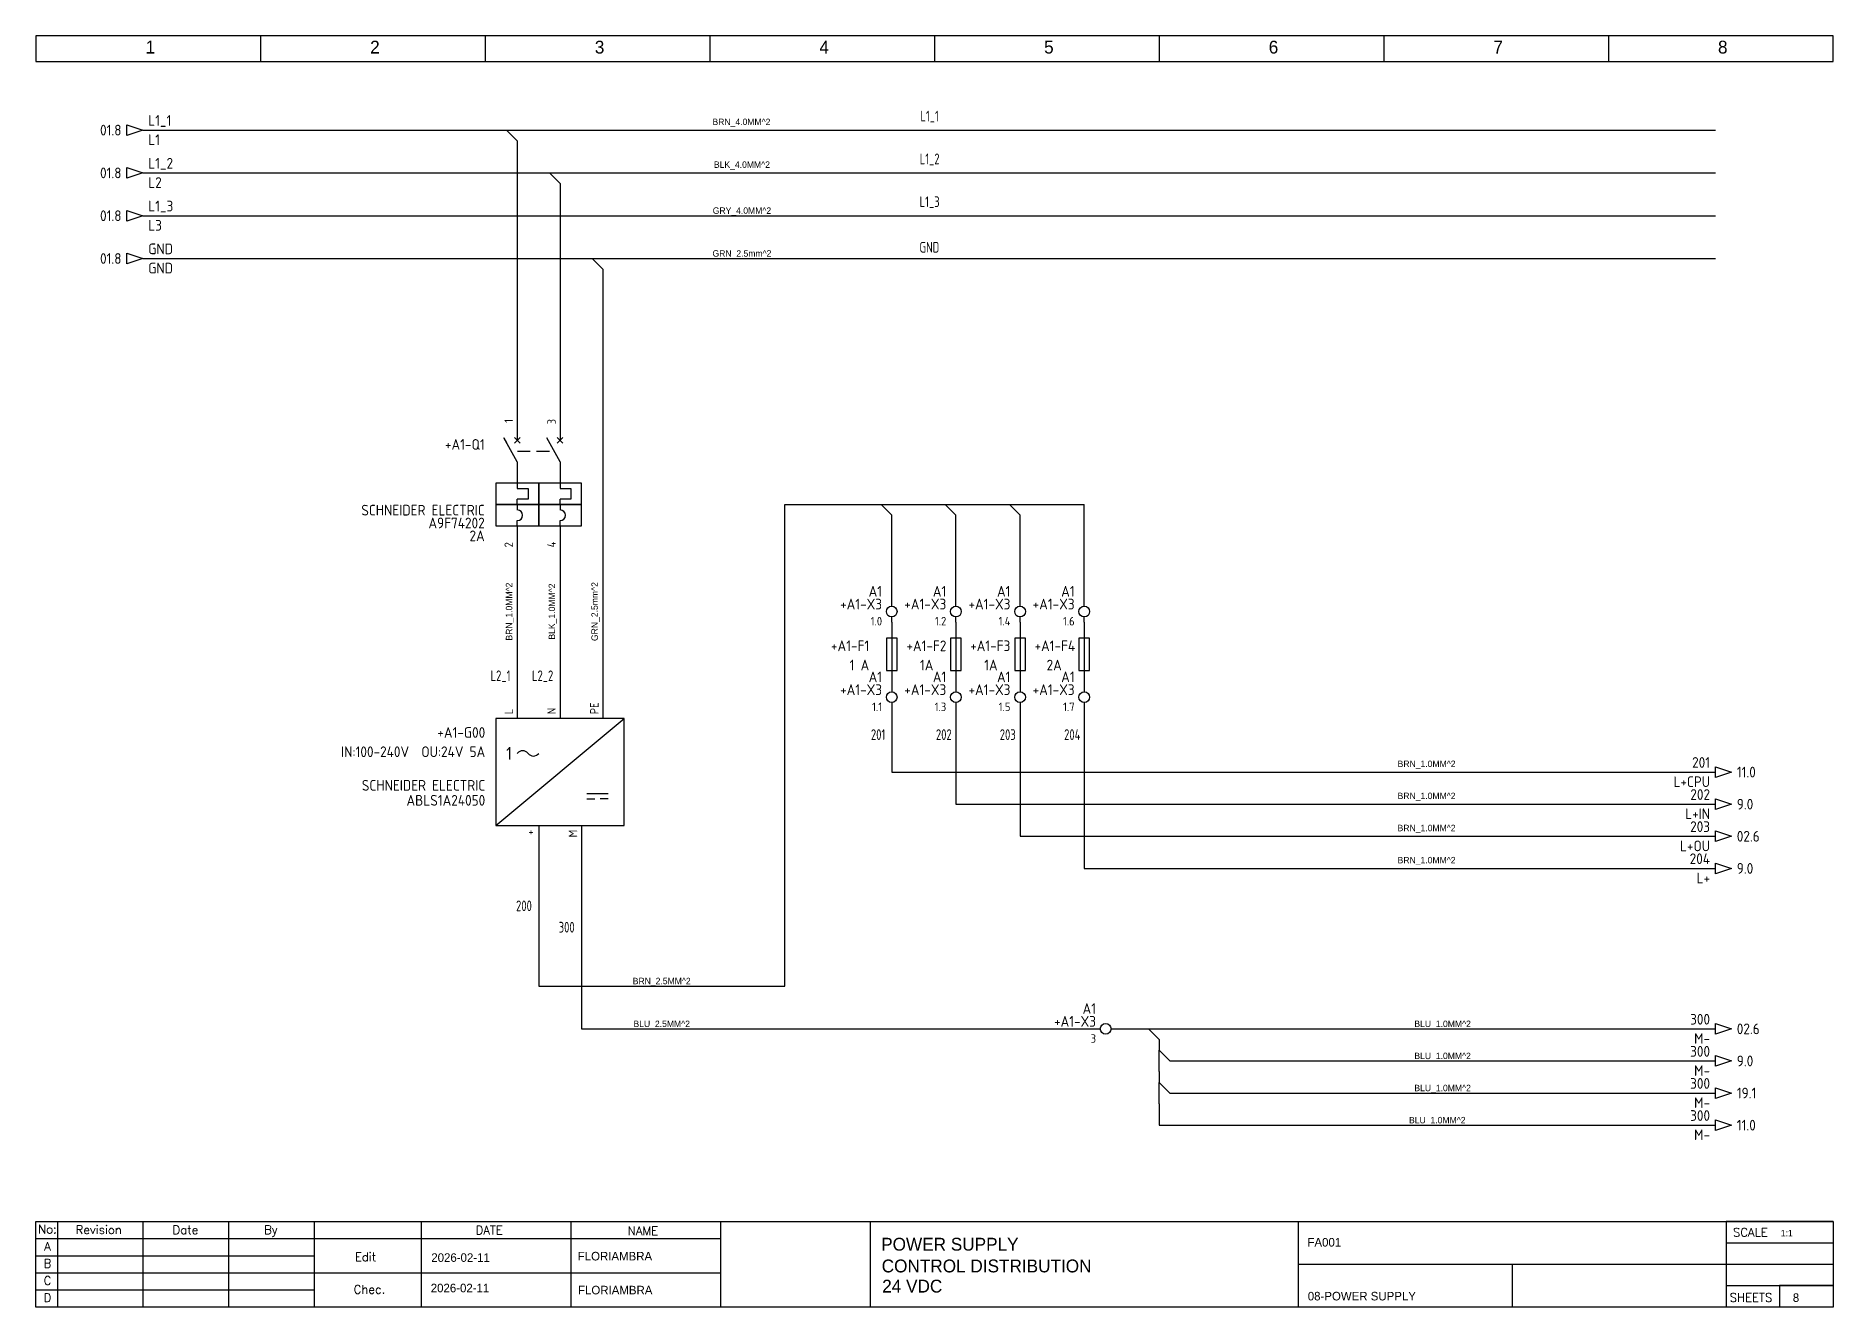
# Model space of a CAD drawing. Header units: millimetres. Extents: x 0 to 420, y 0 to 297.
import ezdxf
from ezdxf.enums import TextEntityAlignment as Align

# ---------------------------------------------------------------- set-up
doc = ezdxf.new("R2010")
doc.units = ezdxf.units.MM
doc.header["$LTSCALE"] = 6
doc.linetypes.add('DASHED', pattern=[0.75, 0.5, -0.25])
for name, color, linetype in [('025', 1, 'Continuous'), ('05', 6, 'Continuous'), ('BLK_1.0mm^2', 7, 'Continuous'), ('BLK_4.0mm^2', 7, 'Continuous'), ('BLU_1.0mm^2', 5, 'Continuous'), ('BLU_2.5mm^2', 5, 'Continuous'), ('BRN_1.0mm^2', 14, 'Continuous'), ('BRN_2.5mm^2', 24, 'Continuous'), ('BRN_4.0mm^2', 42, 'Continuous'), ('DESC', 1, 'Continuous'), ('GRN_2.5mm^2', 3, 'Continuous'), ('GRN_4.0mm^2', 3, 'Continuous'), ('GRY_4.0mm^2', 9, 'Continuous'), ('LINK', 9, 'DASHED'), ('LOC', 8, 'Continuous'), ('MISC', 2, 'Continuous'), ('SYMS', 7, 'Continuous'), ('TAGS', 51, 'Continuous'), ('TERMS', 4, 'Continuous'), ('WIRENO', 70, 'Continuous'), ('WIREREF', 61, 'Continuous'), ('WIREREF_DEST', 61, 'Continuous'), ('XREF', 7, 'Continuous')]:
    doc.layers.add(name, color=color, linetype=linetype)
doc.styles.add('WD', font='romans.shx')
doc.styles.add('WD_IEC', font='ISOCP2.shx', dxfattribs={"width": 0.9, "height": 4})

# ---------------------------------------------------------------- blocks, each defined once
blk = doc.blocks.new('IEC_tblock_a3_floriambra')
at = {"layer": '05'}
for p, q in [((-840, 0), (-840, 20)), ((-840, 0), (-840, 20)), ((-840, 20), (-420, 20)), ((-835, 20), (-835, 0)), ((-815, 20), (-815, 0)), ((-795, 20), (-795, 0)), ((-775, 20), (-775, 0)), ((-750, 20), (-750, 0)), ((-715, 20), (-715, 0)), ((-680, 20), (-680, 0)), ((-645, 20), (-645, 0)), ((-545, 20), (-545, 0)), ((-420, 20), (-445, 20)), ((-445, 20), (-445, 0)), ((-445, 20), (-445, 15)), ((-420, 20), (-420, 0)), ((-840, 16), (-775, 16)), ((-775, 16), (-680, 16)), ((-445, 15), (-420, 15)), ((-840, 12), (-775, 12)), ((-545, 10), (-445, 10)), ((-495, 10), (-495, 0)), ((-445, 10), (-420, 10)), ((-840, 8), (-775, 8)), ((-775, 8), (-680, 8)), ((-445, 5), (-420, 5)), ((-420, 5), (-432.5, 5)), ((-432.5, 5), (-432.5, 0)), ((-840, 4), (-775, 4)), ((-420, 0), (-840, 0))]:
    blk.add_line(p, q, dxfattribs=at)
at = {"flags": 4}
for tag, p, height in [('SCALA', (-432.21, 16.54), 1.5), ('AUTHOR', (-713.38, 10.89), 2), ('DESCRIPT_PROYECT', (-642.46, 13.18), 3), ('CODIGO_PROYECT', (-542.84, 14.13), 2), ('INSTALACION', (-441.74, 11.01), 2), ('FECHA_CREA', (-747.6, 10.56), 2), ('DESCRIPCION_1', (-642.34, 8.1), 3), ('LOCALIZACION', (-441.61, 6.6), 2), ('FECHA_EDIT', (-747.73, 3.45), 2), ('REVISADO', (-713.31, 2.96), 2), ('DESCRIPCION_2', (-642.22, 3.39), 3), ('ARCHIVO', (-542.76, 1.55), 2), ('COMENTARIO', (-492.87, 1.14), 2), ('PAG', (-429.4, 1.2), 2)]:
    blk.add_attdef(tag, p, '', height=height, dxfattribs=at)
at = {"layer": '025', "style": 'WD'}
for s, p in [('No:', (-837.31, 17.19)), ('Revision', (-825.33, 17.07)), ('Date', (-805.08, 17.05)), ('By', (-785.09, 17.06)), ('NAME', (-698.14, 16.82)), ('SCALE', (-439.33, 16.45)), ('A', (-837.31, 13.19)), ('B', (-837.31, 9.19)), ('C', (-837.31, 5.19)), ('D', (-837.31, 1.19))]:
    blk.add_text(s, height=2, dxfattribs=at).set_placement(p, align=Align.CENTER)
for s, p in [('DATE', (-737.24, 16.98)), ('Edit', (-765.46, 10.72)), ('Chec.', (-765.74, 3.12)), ('SHEETS', (-444.15, 1.23))]:
    blk.add_text(s, height=2, dxfattribs=at).set_placement(p)
blk = doc.blocks.new('HA1D3')
blk.add_lwpolyline([(0, 0), (-3.75, -1.25), (-3.75, 1.25)], close=True)
at = {"style": 'WD_IEC'}
blk.add_attdef('XREF', text='', height=2.5, dxfattribs=at).set_placement((-5, 0), align=Align.MIDDLE_RIGHT)
at = {"style": 'WD_IEC', "flags": 1}
blk.add_attdef('SIGCODE', text='', height=1, dxfattribs=at).set_placement((-2.5, 1.8), align=Align.RIGHT)
at = {"style": 'WD_IEC'}
for tag, p, height, flags in [('X1TERM01', (0, 0), 0.32, 1), ('WIRENO', (1.25, 1), 2.5, 8)]:
    blk.add_attdef(tag, p, '', height=height, dxfattribs=dict(at, flags=flags))
blk.add_attdef('DESC1', text='', height=2.5, dxfattribs=at).set_placement((1.25, -1), align=Align.TOP_LEFT)
blk = doc.blocks.new('WD_WNH')
at = {"linetype": 'Continuous', "style": 'WD_IEC', "width": 0.8}
blk.add_attdef('WIRENO', text='', height=2.5, dxfattribs=at).set_placement((0, 0.75), align=Align.CENTER)
at = {"style": 'WD_IEC', "flags": 1}
for tag, p in [('W08USER', (0, 0.375)), ('W04USER', (0, 0.875)), ('W05USER', (0, 0.75)), ('W09USER', (0, 0.25)), ('W03USER', (0, 1)), ('W06USER', (0, 0.625)), ('W07USER', (0, 0.5)), ('W02USER', (0, 1.125)), ('W01USER', (0, 1.25)), ('W10USER', (0, 0.125))]:
    blk.add_attdef(tag, text='', height=0.08, dxfattribs=at).set_placement(p, align=Align.CENTER)
blk = doc.blocks.new('VCB11Q9')
for p, q in [((0, 7.5), (0, 2.5)), ((0, -2.5), (-3.12, 3.12)), ((-3.12, 3.12), (-2.52, 2.03)), ((-0.66, 1.84), (0.66, 3.16)), ((-0.66, 3.16), (0.66, 1.84)), ((0, -2.5), (0, -7.5)), ((0, -7.5), (0, -8.75)), ((0, -8.75), (2.5, -8.75)), ((0, -12.5), (0, -11.25)), ((2.5, -11.25), (0, -11.25)), ((0, -12.5), (0, -13.75)), ((2.5, -8.75), (2.5, -11.25)), ((0, -17.5), (0, -16.25)), ((0, -17.5), (0, -22.5))]:
    blk.add_line(p, q)
for points in [[(-5, -7.5), (-5, -12.5), (5, -12.5), (5, -7.5)], [(-5, -12.5), (-5, -17.5), (5, -17.5), (5, -12.5)]]:
    blk.add_lwpolyline(points, close=True)
blk.add_arc((0, -15), 1.25, 270, 90)
at = {"style": 'WD_IEC'}
for tag, p in [('INST', (-7.62, 6.3)), ('LOC', (-7.62, 3.3)), ('TAG1', (-7.62, 0.3)), ('RATING1', (-7.62, -2.7)), ('DESC1', (-7.62, -15.05)), ('DESC2', (-7.62, -18.05)), ('DESC3', (-7.62, -21.05))]:
    blk.add_attdef(tag, text='', height=2.5, dxfattribs=at).set_placement(p, align=Align.RIGHT)
blk.add_attdef('TERM01', text='', height=2, rotation=90, dxfattribs=at).set_placement((-1, 7.5), align=Align.RIGHT)
at = {"style": 'WD_IEC', "flags": 1}
for tag, p, height in [('X2TERM01', (0, 7.5), 0.32), ('X4LINK', (-2.15, 0), 0.32), ('X1LINK', (0.02, 0), 0.32), ('CONTACT', (-5.15, -7.55), 1), ('COMMON', (-3.9, -8.8), 1), ('ASSYCODE', (0.69, -18.77), 1), ('FAMILY', (0.69, -20.27), 1), ('CATDESC', (0.69, -21.77), 1), ('X8TERM02', (0, -22.5), 0.32)]:
    blk.add_attdef(tag, p, '', height=height, dxfattribs=at)
at = {"style": 'WD_IEC', "flags": 9}
for tag, p in [('MFG', (7.81, 5.44)), ('CAT', (7.81, 2.94))]:
    blk.add_attdef(tag, text='', height=1.5, dxfattribs=at).set_placement(p, align=Align.RIGHT)
at = {"lineweight": 15, "style": 'WD_IEC'}
blk.add_attdef('XREF', text='', height=2.5, dxfattribs=at).set_placement((-7.62, -12.05), align=Align.RIGHT)
at = {"style": 'WD_IEC'}
blk.add_attdef('TERM02', (-1, -22.5), '', height=2, rotation=90, dxfattribs=at)
blk = doc.blocks.new('VCB21Q9')
for p, q in [((0, 7.5), (0, 2.5)), ((0, -2.5), (-3.12, 3.12)), ((-3.12, 3.12), (-2.52, 2.03)), ((-0.66, 1.84), (0.66, 3.16)), ((-0.66, 3.16), (0.66, 1.84)), ((0, -2.5), (0, -7.5)), ((0, -7.5), (0, -8.75)), ((0, -8.75), (2.5, -8.75)), ((0, -12.5), (0, -11.25)), ((2.5, -11.25), (0, -11.25)), ((0, -12.5), (0, -13.75)), ((2.5, -8.75), (2.5, -11.25)), ((0, -17.5), (0, -16.25)), ((0, -17.5), (0, -22.5))]:
    blk.add_line(p, q)
for points in [[(-5, -7.5), (-5, -12.5), (5, -12.5), (5, -7.5)], [(-5, -12.5), (-5, -17.5), (5, -17.5), (5, -12.5)]]:
    blk.add_lwpolyline(points, close=True)
blk.add_arc((0, -15), 1.25, 270, 90)
at = {"style": 'WD_IEC'}
for tag, p in [('INST', (-5.27, 9.9)), ('LOC', (-5.27, 6.9)), ('TAG2', (-5.27, 3.9)), ('DESC1', (-8.42, -12.55)), ('DESC3', (-8.42, -18.55)), ('DESC2', (-8.42, -15.55))]:
    blk.add_attdef(tag, text='', height=2.5, dxfattribs=at).set_placement(p, align=Align.RIGHT)
blk.add_attdef('TERM01', text='', height=2, rotation=90, dxfattribs=at).set_placement((-1, 7.5), align=Align.RIGHT)
at = {"style": 'WD_IEC', "flags": 1}
for tag, p, height in [('X2TERM01', (0, 7.5), 0.32), ('X4LINK', (-2.15, 0), 0.32), ('X1LINK', (-0.13, 0), 0.32), ('CONTACT', (-5.15, -7.55), 1), ('FAMILY', (0.69, -20.27), 1), ('X8TERM02', (0, -22.5), 0.32)]:
    blk.add_attdef(tag, p, '', height=height, dxfattribs=at)
at = {"lineweight": 15, "style": 'WD_IEC'}
blk.add_attdef('XREF', text='', height=2.5, dxfattribs=at).set_placement((-8.42, -6.55), align=Align.RIGHT)
at = {"style": 'WD_IEC', "flags": 1}
blk.add_attdef('RATING1', text='', height=2.5, dxfattribs=at).set_placement((-8.42, -9.55), align=Align.RIGHT)
at = {"style": 'WD_IEC'}
blk.add_attdef('TERM02', (-1, -22.5), '', height=2, rotation=90, dxfattribs=at)
blk = doc.blocks.new('HT0_418')
for p, q in [((-2.5, 0), (2.5, 0)), ((0, -2.5), (-2.5, 0))]:
    blk.add_line(p, q)
at = {"style": 'WD_IEC', "flags": 1}
for tag, p in [('X4TERM01', (-2.5, 0)), ('X1TERM01', (2.5, 0)), ('WDWSEQ', (-2.63, -0.91)), ('X8TERM01', (0, -2.5))]:
    blk.add_attdef(tag, p, '', height=0.4, dxfattribs=at)
blk = doc.blocks.new('VPW1_1PH')
for p, q in [((-5, -25), (25, 0)), ((16.25, -17.5), (21.25, -17.5)), ((16.25, -18.75), (18.125, -18.75)), ((21.25, -18.75), (19.375, -18.75))]:
    blk.add_line(p, q)
blk.add_lwpolyline([(-5, 0), (-5, -25), (25, -25), (25, 0)], close=True)
for centre, start, end in [((1.25, -9.0625), 36.869898, 143.130102), ((3.75, -7.1875), 216.869898, 323.130102)]:
    blk.add_arc(centre, 1.5625, start, end)
at = {"style": 'WD_IEC'}
blk.add_text('1', height=3, dxfattribs=at).set_placement((-1.25, -8.125), align=Align.MIDDLE_RIGHT)
for tag, p in [('TERM01', (-1, 1)), ('TERM02', (9, 1)), ('TERM03', (19, 1))]:
    blk.add_attdef(tag, p, '', height=2, rotation=90, dxfattribs=at)
for tag, p in [('INST', (-7.5, 2.5)), ('LOC', (-7.5, -1)), ('TAG1', (-7.5, -4.5)), ('RATING1', (-7.5, -9)), ('XREF', (-7.5, -13)), ('DESC1', (-7.5, -16.85)), ('DESC2', (-7.5, -20.35)), ('DESC3', (-7.5, -23.85))]:
    blk.add_attdef(tag, text='', height=2.5, dxfattribs=at).set_placement(p, align=Align.RIGHT)
at = {"style": 'WD_IEC', "flags": 1}
for tag, p, height in [('X2TERM01', (0, 0), 0.32), ('X2TERM02', (10, 0), 0.32), ('X2TERM03', (20, 0), 0.32), ('MFG', (27.75, -1), 1.5), ('CAT', (27.75, -3.5), 1.5), ('ASSYCODE', (26, -21.5), 1), ('X8TERM04', (5, -25), 0.32), ('X8TERM05', (15, -25), 0.32), ('FAMILY', (26, -23), 1), ('CATDESC', (26, -24.5), 1)]:
    blk.add_attdef(tag, p, '', height=height, dxfattribs=at)
at = {"style": 'WD_IEC'}
for tag, p in [('TERM04', (4, -26)), ('TERM05', (14, -26))]:
    blk.add_attdef(tag, text='', height=2, rotation=90, dxfattribs=at).set_placement(p, align=Align.RIGHT)
blk = doc.blocks.new('VT0002')
blk.add_circle((0, 0), 1.25)
at = {"style": 'WD_IEC'}
for tag, p in [('INST', (-2.25, 6.5)), ('LOC', (-2.25, 3.5)), ('DESC1', (-2.25, -6.25)), ('DESC2', (-2.25, -9.25)), ('DESC3', (-2.25, -12.25))]:
    blk.add_attdef(tag, text='', height=2.5, dxfattribs=at).set_placement(p, align=Align.RIGHT)
at = {"style": 'WD_IEC', "flags": 1}
for tag, p, height in [('ASSYCODE', (2.75, 10.75), 1), ('CATDESC', (2.75, 9.25), 1), ('MFG', (2.75, 7.25), 1.5), ('CAT', (2.75, 4.75), 1.5), ('X4PIN01', (-1.25, 1), 0.25), ('X4TERM01', (-1.25, 0), 0.25), ('X4TERMDESC01', (-1.25, 0.5), 0.4), ('STRIPSEQ', (0, 0), 0.025), ('X2PIN01', (0, 2.25), 0.25), ('X2TERM01', (0, 1.25), 0.25), ('X8PIN01', (0, -0.25), 0.25), ('X2TERMDESC01', (0, 1.75), 0.4), ('X1PIN01', (1.25, 1), 0.25), ('X1TERM01', (1.25, 0), 0.25), ('X1TERMDESC01', (1.25, 0.5), 0.4), ('LINKTERM', (0, -0.04), 0.025), ('X8TERM01', (0, -1.25), 0.25), ('X8TERMDESC01', (0, -0.75), 0.4)]:
    blk.add_attdef(tag, p, '', height=height, dxfattribs=at)
at = {"style": 'WD_IEC', "flags": 8}
for tag, height, p in [('TAGSTRIP', 2.5, (-2.25, 0.5)), ('TERM01', 2, (-2.25, -3.25))]:
    blk.add_attdef(tag, text='', height=height, dxfattribs=at).set_placement(p, align=Align.RIGHT)
blk = doc.blocks.new('VFU1')
blk.add_line((0, 7.5), (0, -7.5))
blk.add_lwpolyline([(-1.25, 3.75), (-1.25, -3.75), (1.25, -3.75), (1.25, 3.75)], close=True)
at = {"style": 'WD_IEC'}
for tag, p in [('INST', (-5.25, 7.75)), ('LOC', (-5.25, 4.25)), ('TAG1', (-5.25, 0.75)), ('RATING1', (-5.25, -3.75)), ('XREF', (-5.25, -7.75)), ('DESC2', (-5.25, -15.1)), ('DESC1', (-5.25, -11.6)), ('DESC3', (-5.25, -18.6))]:
    blk.add_attdef(tag, text='', height=2.5, dxfattribs=at).set_placement(p, align=Align.RIGHT)
blk.add_attdef('TERM01', text='', height=2, rotation=90, dxfattribs=at).set_placement((-1, 7.5), align=Align.RIGHT)
at = {"style": 'WD_IEC', "flags": 1}
for tag, p, height in [('X2TERM01', (0, 7.5), 0.32), ('MFG', (2.75, 6.5), 1.5), ('CAT', (2.75, 4), 1.5), ('X4LINK', (-1.25, 0), 0.32), ('X1LINK', (1.25, 0), 0.32), ('ASSYCODE', (2.25, -4), 1), ('X8TERM02', (0, -7.5), 0.32), ('FAMILY', (2.25, -5.5), 1), ('CATDESC', (2.25, -7), 1)]:
    blk.add_attdef(tag, p, '', height=height, dxfattribs=at)
at = {"style": 'WD_IEC'}
blk.add_attdef('TERM02', (-1, -7.5), '', height=2, rotation=90, dxfattribs=at)
blk = doc.blocks.new('HT0002')
blk.add_circle((0, 0), 1.25)
at = {"style": 'WD_IEC'}
for tag, p in [('INST', (-2.25, 6.5)), ('LOC', (-2.25, 3.5)), ('DESC1', (-2.25, -6.25)), ('DESC2', (-2.25, -9.25)), ('DESC3', (-2.25, -12.25))]:
    blk.add_attdef(tag, text='', height=2.5, dxfattribs=at).set_placement(p, align=Align.RIGHT)
at = {"style": 'WD_IEC', "flags": 1}
for tag, p, height in [('ASSYCODE', (2.75, 10.75), 1), ('CATDESC', (2.75, 9.25), 1), ('MFG', (2.75, 7.25), 1.5), ('CAT', (2.75, 4.75), 1.5), ('X4PIN01', (-1.25, 1), 0.25), ('X4TERM01', (-1.25, 0), 0.25), ('X4TERMDESC01', (-1.25, 0.5), 0.4), ('STRIPSEQ', (0, 0), 0.025), ('X2PIN01', (0, 2.25), 0.25), ('X2TERM01', (0, 1.25), 0.25), ('X8PIN01', (0, -0.25), 0.25), ('X2TERMDESC01', (0, 1.75), 0.4), ('X1PIN01', (1.25, 1), 0.25), ('X1TERM01', (1.25, 0), 0.25), ('X1TERMDESC01', (1.25, 0.5), 0.4), ('LINKTERM', (0, -0.04), 0.025), ('X8TERM01', (0, -1.25), 0.25), ('X8TERMDESC01', (0, -0.75), 0.4)]:
    blk.add_attdef(tag, p, '', height=height, dxfattribs=at)
at = {"style": 'WD_IEC', "flags": 8}
for tag, height, p in [('TAGSTRIP', 2.5, (-2.25, 0.5)), ('TERM01', 2, (-2.25, -3.25))]:
    blk.add_attdef(tag, text='', height=height, dxfattribs=at).set_placement(p, align=Align.RIGHT)
blk = doc.blocks.new('HT0_281')
for p in [(0, -2.5), (2.5, 0)]:
    blk.add_line(p, (0, 2.5))
at = {"style": 'WD_IEC', "flags": 1}
for tag, p in [('X2TERM01', (0, 2.5)), ('WDWSEQ', (1.92, 1.22)), ('X1TERM01', (2.5, 0)), ('X8TERM01', (0, -2.5))]:
    blk.add_attdef(tag, p, '', height=0.4, dxfattribs=at)
blk = doc.blocks.new('WD_WNV')
at = {"linetype": 'Continuous', "style": 'WD_IEC', "width": 0.8}
blk.add_attdef('WIRENO', text='', height=2.5, dxfattribs=at).set_placement((-1.6, 0), align=Align.MIDDLE_RIGHT)
at = {"style": 'WD_IEC', "flags": 1}
for tag, p in [('W08USER', (-1, 0.375)), ('W04USER', (-1, 0.875)), ('W05USER', (-1, 0.75)), ('W09USER', (-1, 0.25)), ('W03USER', (-1, 1)), ('W06USER', (-1, 0.625)), ('W07USER', (-1, 0.5)), ('W02USER', (-1, 1.125)), ('W01USER', (-1, 1.25)), ('W10USER', (-1, 0.125))]:
    blk.add_attdef(tag, text='', height=0.08, dxfattribs=at).set_placement(p, align=Align.CENTER)
blk = doc.blocks.new('HA1S1')
blk.add_lwpolyline([(0, 1.25), (3.75, 0), (0, -1.25)], close=True)
at = {"style": 'WD_IEC'}
for tag, height, flags, p in [('WIRENO', 2.5, 8, (-1.25, 1)), ('SIGCODE', 1, 1, (5, 1.8))]:
    blk.add_attdef(tag, text='', height=height, dxfattribs=dict(at, flags=flags)).set_placement(p, align=Align.RIGHT)
at = {"style": 'WD_IEC', "flags": 1}
blk.add_attdef('X4TERM01', (0, 0), '', height=0.32, dxfattribs=at)
at = {"style": 'WD_IEC'}
blk.add_attdef('XREF', text='', height=2.5, dxfattribs=at).set_placement((5, 0), align=Align.MIDDLE_LEFT)
blk.add_attdef('DESC1', text='', height=2.5, dxfattribs=at).set_placement((-1.25, -1), align=Align.TOP_RIGHT)

msp = doc.modelspace()

# ---------------------------------------------------------------- linework, layer by layer
at = {"layer": '05'}
for p, q in [((0, 297), (0, 291)), ((420, 297), (0, 297)), ((52.5, 297), (52.5, 291)), ((105, 297), (105, 291)), ((157.5, 297), (157.5, 291)), ((210, 297), (210, 291)), ((262.5, 297), (262.5, 291)), ((315, 297), (315, 291)), ((367.5, 297), (367.5, 291)), ((420, 291), (420, 297)), ((0, 291), (420, 291))]:
    msp.add_line(p, q, dxfattribs=at)
at = {"layer": 'BLK_1.0mm^2'}
msp.add_line((122.5, 177.5), (122.5, 137.5), dxfattribs=at)
at = {"layer": 'BLK_4.0mm^2'}
for p, q in [((25, 265), (120, 265)), ((125, 265), (392.5, 265)), ((122.5, 262.5), (122.5, 207.5))]:
    msp.add_line(p, q, dxfattribs=at)
at = {"layer": 'BLU_1.0mm^2'}
for p, q in [((251.25, 65), (260, 65)), ((265, 65), (392.5, 65)), ((262.5, 62.5), (262.5, 60)), ((262.5, 55), (262.5, 52.5)), ((265, 57.5), (392.5, 57.5)), ((262.5, 47.5), (262.5, 42.5)), ((265, 50), (392.5, 50)), ((262.5, 42.5), (392.5, 42.5))]:
    msp.add_line(p, q, dxfattribs=at)
at = {"layer": 'BLU_2.5mm^2'}
for p, q in [((127.5, 112.5), (127.5, 65)), ((127.5, 65), (248.75, 65))]:
    msp.add_line(p, q, dxfattribs=at)
at = {"layer": 'BRN_1.0mm^2'}
for p, q in [((112.5, 177.5), (112.5, 137.5)), ((200, 141.25), (200, 125)), ((215, 141.25), (215, 117.5)), ((230, 141.25), (230, 110)), ((245, 141.25), (245, 102.5)), ((200, 125), (392.5, 125)), ((215, 117.5), (392.5, 117.5)), ((230, 110), (392.5, 110)), ((245, 102.5), (392.5, 102.5))]:
    msp.add_line(p, q, dxfattribs=at)
at = {"layer": 'BRN_2.5mm^2'}
for p, q in [((175, 75), (175, 187.5)), ((175, 187.5), (197.5, 187.5)), ((200, 163.75), (200, 185)), ((202.5, 187.5), (212.5, 187.5)), ((215, 163.75), (215, 185)), ((217.5, 187.5), (227.5, 187.5)), ((230, 163.75), (230, 185)), ((232.5, 187.5), (245, 187.5)), ((245, 163.75), (245, 187.5)), ((117.5, 112.5), (117.5, 75)), ((117.5, 75), (175, 75))]:
    msp.add_line(p, q, dxfattribs=at)
at = {"layer": 'BRN_4.0mm^2'}
for p, q in [((25, 275), (110, 275)), ((115, 275), (392.5, 275)), ((112.5, 272.5), (112.5, 207.5))]:
    msp.add_line(p, q, dxfattribs=at)
at = {"layer": 'GRN_2.5mm^2'}
for p, q in [((25, 245), (130, 245)), ((135, 245), (392.5, 245)), ((132.5, 242.5), (132.5, 137.5))]:
    msp.add_line(p, q, dxfattribs=at)
at = {"layer": 'GRN_4.0mm^2'}
for p, q in [((200, 160.62), (200, 161.25)), ((200, 160), (200, 160.62)), ((215, 160.62), (215, 161.25)), ((215, 160), (215, 160.62)), ((230, 160.62), (230, 161.25)), ((230, 160), (230, 160.62)), ((245, 160.62), (245, 161.25)), ((245, 160), (245, 160.62)), ((200, 145), (200, 144.38)), ((200, 144.38), (200, 143.75)), ((215, 145), (215, 144.38)), ((215, 144.38), (215, 143.75)), ((230, 145), (230, 144.38)), ((230, 144.38), (230, 143.75)), ((245, 145), (245, 144.38)), ((245, 144.38), (245, 143.75))]:
    msp.add_line(p, q, dxfattribs=at)
at = {"layer": 'GRY_4.0mm^2'}
msp.add_line((25, 255), (392.5, 255), dxfattribs=at)
at = {"layer": 'LINK'}
msp.add_lwpolyline([(112.52, 200), (120.35, 200)], dxfattribs=at)

# ---------------------------------------------------------------- block references
ref = msp.add_blockref('IEC_tblock_a3_floriambra', (840, 0))
ref.add_attrib('FECHA_EDIT', '2026-02-11', (92.27, 3.45), dxfattribs={"height": 2})
ref.add_attrib('FECHA_CREA', '2026-02-11', (92.4, 10.56), dxfattribs={"height": 2})
ref.add_attrib('REVISADO', 'FLORIAMBRA', (126.69, 2.96), dxfattribs={"height": 2})
ref.add_attrib('AUTHOR', 'FLORIAMBRA', (126.62, 10.89), dxfattribs={"height": 2})
ref.add_attrib('DESCRIPCION_2', '24 VDC', (197.78, 3.39), dxfattribs={"height": 3})
ref.add_attrib('DESCRIPCION_1', 'CONTROL DISTRIBUTION', (197.66, 8.1), dxfattribs={"height": 3})
ref.add_attrib('DESCRIPT_PROYECT', 'POWER SUPPLY ', (197.54, 13.18), dxfattribs={"height": 3})
ref.add_attrib('CODIGO_PROYECT', 'FA001', (297.16, 14.13), dxfattribs={"height": 2})
ref.add_attrib('ARCHIVO', '08-POWER SUPPLY', (297.24, 1.55), dxfattribs={"height": 2})
ref.add_attrib('PAG', '8', (410.6, 1.2), dxfattribs={"height": 2})
ref.add_attrib('SCALA', '1:1', (407.79, 16.54), dxfattribs={"height": 1.5})
at = {"layer": 'BLK_4.0mm^2'}
msp.add_blockref('HT0_418', (122.5, 265), dxfattribs=at)
at = {"layer": 'BLU_1.0mm^2'}
for name, p in [('HT0_418', (262.5, 65)), ('HT0_281', (262.5, 57.5)), ('HT0_281', (262.5, 50))]:
    msp.add_blockref(name, p, dxfattribs=at)
at = {"layer": 'BRN_2.5mm^2'}
for p in [(200, 187.5), (215, 187.5), (230, 187.5)]:
    msp.add_blockref('HT0_418', p, dxfattribs=at)
at = {"layer": 'BRN_4.0mm^2'}
msp.add_blockref('HT0_418', (112.5, 275), dxfattribs=at)
at = {"layer": 'GRN_2.5mm^2'}
msp.add_blockref('HT0_418', (132.5, 245), dxfattribs=at)
at = {"layer": 'SYMS'}
ref = msp.add_blockref('HA1D3', (25, 275), dxfattribs=at)
ref.add_attrib('XREF', '01.8', dxfattribs={"layer": 'XREF', "height": 2.5, "style": 'WD_IEC'}).set_placement((20, 275), align=Align.MIDDLE_RIGHT)
ref.add_attrib('DESC1', 'L1', dxfattribs={"layer": 'DESC', "height": 2.5, "style": 'WD_IEC'}).set_placement((26.25, 274), align=Align.TOP_LEFT)
ref.add_attrib('WIRENO', 'L1_1', (26.25, 276), dxfattribs={"layer": 'WIREREF_DEST', "height": 2.5, "style": 'WD_IEC', "flags": 8})
ref = msp.add_blockref('HA1D3', (25, 265), dxfattribs=at)
ref.add_attrib('XREF', '01.8', dxfattribs={"layer": 'XREF', "height": 2.5, "style": 'WD_IEC'}).set_placement((20, 265), align=Align.MIDDLE_RIGHT)
ref.add_attrib('DESC1', 'L2', dxfattribs={"layer": 'DESC', "height": 2.5, "style": 'WD_IEC'}).set_placement((26.25, 264), align=Align.TOP_LEFT)
ref.add_attrib('WIRENO', 'L1_2', (26.25, 266), dxfattribs={"layer": 'WIREREF_DEST', "height": 2.5, "style": 'WD_IEC', "flags": 8})
ref = msp.add_blockref('HA1D3', (25, 255), dxfattribs=at)
ref.add_attrib('XREF', '01.8', dxfattribs={"layer": 'XREF', "height": 2.5, "style": 'WD_IEC'}).set_placement((20, 255), align=Align.MIDDLE_RIGHT)
ref.add_attrib('DESC1', 'L3', dxfattribs={"layer": 'DESC', "height": 2.5, "style": 'WD_IEC'}).set_placement((26.25, 254), align=Align.TOP_LEFT)
ref.add_attrib('WIRENO', 'L1_3', (26.25, 256), dxfattribs={"layer": 'WIREREF_DEST', "height": 2.5, "style": 'WD_IEC', "flags": 8})
ref = msp.add_blockref('HA1D3', (25, 245), dxfattribs=at)
ref.add_attrib('XREF', '01.8', dxfattribs={"layer": 'XREF', "height": 2.5, "style": 'WD_IEC'}).set_placement((20, 245), align=Align.MIDDLE_RIGHT)
ref.add_attrib('DESC1', 'GND', dxfattribs={"layer": 'DESC', "height": 2.5, "style": 'WD_IEC'}).set_placement((26.25, 244), align=Align.TOP_LEFT)
ref.add_attrib('WIRENO', 'GND', (26.25, 246), dxfattribs={"layer": 'WIREREF_DEST', "height": 2.5, "style": 'WD_IEC', "flags": 8})
ref = msp.add_blockref('VCB11Q9', (112.5, 200), dxfattribs=at)
ref.add_attrib('TAG1', '+A1-Q1', dxfattribs={"layer": 'TAGS', "height": 2.5, "style": 'WD_IEC'}).set_placement((104.88, 200.3), align=Align.RIGHT)
ref.add_attrib('DESC1', 'SCHNEIDER ELECTRIC', dxfattribs={"layer": 'DESC', "height": 2.5, "style": 'WD_IEC'}).set_placement((104.88, 184.95), align=Align.RIGHT)
ref.add_attrib('DESC2', 'A9F74202', dxfattribs={"layer": 'DESC', "height": 2.5, "style": 'WD_IEC'}).set_placement((104.88, 181.95), align=Align.RIGHT)
ref.add_attrib('DESC3', '2A', dxfattribs={"layer": 'DESC', "height": 2.5, "style": 'WD_IEC'}).set_placement((104.88, 178.95), align=Align.RIGHT)
ref.add_attrib('TERM01', '1', dxfattribs={"layer": 'TERMS', "height": 2, "rotation": 90, "style": 'WD_IEC'}).set_placement((111.5, 207.5), align=Align.RIGHT)
ref.add_attrib('TERM02', '2', (111.5, 177.5), dxfattribs={"layer": 'TERMS', "height": 2, "rotation": 90, "style": 'WD_IEC'})
ref = msp.add_blockref('VCB21Q9', (122.5, 200), dxfattribs=at)
ref.add_attrib('TERM01', '3', dxfattribs={"layer": 'TERMS', "height": 2, "rotation": 90, "style": 'WD_IEC'}).set_placement((121.5, 207.5), align=Align.RIGHT)
ref.add_attrib('TERM02', '4', (121.5, 177.5), dxfattribs={"layer": 'TERMS', "height": 2, "rotation": 90, "style": 'WD_IEC'})
ref = msp.add_blockref('VT0002', (200, 162.5), dxfattribs=at)
ref.add_attrib('TERM01', '1.0', dxfattribs={"layer": 'TERMS', "height": 2, "style": 'WD_IEC', "flags": 8}).set_placement((197.75, 159.25), align=Align.RIGHT)
ref.add_attrib('LOC', 'A1', dxfattribs={"layer": 'LOC', "height": 2.5, "style": 'WD_IEC'}).set_placement((197.75, 166), align=Align.RIGHT)
ref.add_attrib('TAGSTRIP', '+A1-X3', dxfattribs={"layer": 'TAGS', "height": 2.5, "style": 'WD_IEC', "flags": 8}).set_placement((197.75, 163), align=Align.RIGHT)
ref = msp.add_blockref('VT0002', (215, 162.5), dxfattribs=at)
ref.add_attrib('TERM01', '1.2', dxfattribs={"layer": 'TERMS', "height": 2, "style": 'WD_IEC', "flags": 8}).set_placement((212.75, 159.25), align=Align.RIGHT)
ref.add_attrib('LOC', 'A1', dxfattribs={"layer": 'LOC', "height": 2.5, "style": 'WD_IEC'}).set_placement((212.75, 166), align=Align.RIGHT)
ref.add_attrib('TAGSTRIP', '+A1-X3', dxfattribs={"layer": 'TAGS', "height": 2.5, "style": 'WD_IEC', "flags": 8}).set_placement((212.75, 163), align=Align.RIGHT)
ref = msp.add_blockref('VT0002', (230, 162.5), dxfattribs=at)
ref.add_attrib('TERM01', '1.4', dxfattribs={"layer": 'TERMS', "height": 2, "style": 'WD_IEC', "flags": 8}).set_placement((227.75, 159.25), align=Align.RIGHT)
ref.add_attrib('LOC', 'A1', dxfattribs={"layer": 'LOC', "height": 2.5, "style": 'WD_IEC'}).set_placement((227.75, 166), align=Align.RIGHT)
ref.add_attrib('TAGSTRIP', '+A1-X3', dxfattribs={"layer": 'TAGS', "height": 2.5, "style": 'WD_IEC', "flags": 8}).set_placement((227.75, 163), align=Align.RIGHT)
ref = msp.add_blockref('VT0002', (245, 162.5), dxfattribs=at)
ref.add_attrib('TERM01', '1.6', dxfattribs={"layer": 'TERMS', "height": 2, "style": 'WD_IEC', "flags": 8}).set_placement((242.75, 159.25), align=Align.RIGHT)
ref.add_attrib('LOC', 'A1', dxfattribs={"layer": 'LOC', "height": 2.5, "style": 'WD_IEC'}).set_placement((242.75, 166), align=Align.RIGHT)
ref.add_attrib('TAGSTRIP', '+A1-X3', dxfattribs={"layer": 'TAGS', "height": 2.5, "style": 'WD_IEC', "flags": 8}).set_placement((242.75, 163), align=Align.RIGHT)
ref = msp.add_blockref('VFU1', (200, 152.5), dxfattribs=at)
ref.add_attrib('RATING1', '1 A', dxfattribs={"layer": 'MISC', "height": 2.5, "style": 'WD_IEC'}).set_placement((194.75, 148.75), align=Align.RIGHT)
ref.add_attrib('TAG1', '+A1-F1', dxfattribs={"layer": 'TAGS', "height": 2.5, "style": 'WD_IEC'}).set_placement((194.75, 153.25), align=Align.RIGHT)
ref = msp.add_blockref('VFU1', (215, 152.5), dxfattribs=at)
ref.add_attrib('RATING1', '1A', dxfattribs={"layer": 'MISC', "height": 2.5, "style": 'WD_IEC'}).set_placement((209.75, 148.75), align=Align.RIGHT)
ref.add_attrib('TAG1', '+A1-F2', dxfattribs={"layer": 'TAGS', "height": 2.5, "style": 'WD_IEC'}).set_placement((212.78, 153.25), align=Align.RIGHT)
ref = msp.add_blockref('VFU1', (230, 152.5), dxfattribs=at)
ref.add_attrib('RATING1', '1A', dxfattribs={"layer": 'MISC', "height": 2.5, "style": 'WD_IEC'}).set_placement((224.75, 148.75), align=Align.RIGHT)
ref.add_attrib('TAG1', '+A1-F3', dxfattribs={"layer": 'TAGS', "height": 2.5, "style": 'WD_IEC'}).set_placement((227.73, 153.25), align=Align.RIGHT)
ref = msp.add_blockref('VFU1', (245, 152.5), dxfattribs=at)
ref.add_attrib('RATING1', '2A', dxfattribs={"layer": 'MISC', "height": 2.5, "style": 'WD_IEC'}).set_placement((239.75, 148.75), align=Align.RIGHT)
ref.add_attrib('TAG1', '+A1-F4', dxfattribs={"layer": 'TAGS', "height": 2.5, "style": 'WD_IEC'}).set_placement((242.88, 153.25), align=Align.RIGHT)
ref = msp.add_blockref('VT0002', (200, 142.5), dxfattribs=at)
ref.add_attrib('TERM01', '1.1', dxfattribs={"layer": 'TERMS', "height": 2, "style": 'WD_IEC', "flags": 8}).set_placement((197.75, 139.25), align=Align.RIGHT)
ref.add_attrib('LOC', 'A1', dxfattribs={"layer": 'LOC', "height": 2.5, "style": 'WD_IEC'}).set_placement((197.75, 146), align=Align.RIGHT)
ref.add_attrib('TAGSTRIP', '+A1-X3', dxfattribs={"layer": 'TAGS', "height": 2.5, "style": 'WD_IEC', "flags": 8}).set_placement((197.75, 143), align=Align.RIGHT)
ref = msp.add_blockref('VT0002', (215, 142.5), dxfattribs=at)
ref.add_attrib('TERM01', '1.3', dxfattribs={"layer": 'TERMS', "height": 2, "style": 'WD_IEC', "flags": 8}).set_placement((212.75, 139.25), align=Align.RIGHT)
ref.add_attrib('LOC', 'A1', dxfattribs={"layer": 'LOC', "height": 2.5, "style": 'WD_IEC'}).set_placement((212.75, 146), align=Align.RIGHT)
ref.add_attrib('TAGSTRIP', '+A1-X3', dxfattribs={"layer": 'TAGS', "height": 2.5, "style": 'WD_IEC', "flags": 8}).set_placement((212.75, 143), align=Align.RIGHT)
ref = msp.add_blockref('VT0002', (230, 142.5), dxfattribs=at)
ref.add_attrib('TERM01', '1.5', dxfattribs={"layer": 'TERMS', "height": 2, "style": 'WD_IEC', "flags": 8}).set_placement((227.75, 139.25), align=Align.RIGHT)
ref.add_attrib('LOC', 'A1', dxfattribs={"layer": 'LOC', "height": 2.5, "style": 'WD_IEC'}).set_placement((227.75, 146), align=Align.RIGHT)
ref.add_attrib('TAGSTRIP', '+A1-X3', dxfattribs={"layer": 'TAGS', "height": 2.5, "style": 'WD_IEC', "flags": 8}).set_placement((227.75, 143), align=Align.RIGHT)
ref = msp.add_blockref('VT0002', (245, 142.5), dxfattribs=at)
ref.add_attrib('TERM01', '1.7', dxfattribs={"layer": 'TERMS', "height": 2, "style": 'WD_IEC', "flags": 8}).set_placement((242.75, 139.25), align=Align.RIGHT)
ref.add_attrib('LOC', 'A1', dxfattribs={"layer": 'LOC', "height": 2.5, "style": 'WD_IEC'}).set_placement((242.75, 146), align=Align.RIGHT)
ref.add_attrib('TAGSTRIP', '+A1-X3', dxfattribs={"layer": 'TAGS', "height": 2.5, "style": 'WD_IEC', "flags": 8}).set_placement((242.75, 143), align=Align.RIGHT)
ref = msp.add_blockref('VPW1_1PH', (112.5, 137.5), dxfattribs=at)
ref.add_attrib('TERM05', 'M', dxfattribs={"layer": 'TERMS', "height": 2, "rotation": 90, "style": 'WD_IEC'}).set_placement((126.5, 111.5), align=Align.RIGHT)
ref.add_attrib('TERM04', '+', dxfattribs={"layer": 'TERMS', "height": 2, "rotation": 90, "style": 'WD_IEC'}).set_placement((116.5, 111.5), align=Align.RIGHT)
ref.add_attrib('TERM03', 'PE', (131.5, 138.5), dxfattribs={"layer": 'TERMS', "height": 2, "rotation": 90, "style": 'WD_IEC'})
ref.add_attrib('TERM02', 'N', (121.5, 138.5), dxfattribs={"layer": 'TERMS', "height": 2, "rotation": 90, "style": 'WD_IEC'})
ref.add_attrib('TERM01', 'L', (111.5, 138.5), dxfattribs={"layer": 'TERMS', "height": 2, "rotation": 90, "style": 'WD_IEC'})
ref.add_attrib('DESC2', 'ABLS1A24050', dxfattribs={"layer": 'DESC', "height": 2.5, "style": 'WD_IEC'}).set_placement((105, 117.15), align=Align.RIGHT)
ref.add_attrib('DESC1', 'SCHNEIDER ELECTRIC', dxfattribs={"layer": 'DESC', "height": 2.5, "style": 'WD_IEC'}).set_placement((105, 120.65), align=Align.RIGHT)
ref.add_attrib('RATING1', 'IN:100-240V  OU:24V 5A', dxfattribs={"layer": 'MISC', "height": 2.5, "style": 'WD_IEC'}).set_placement((105, 128.5), align=Align.RIGHT)
ref.add_attrib('TAG1', '+A1-G00', dxfattribs={"layer": 'TAGS', "height": 2.5, "style": 'WD_IEC'}).set_placement((105, 133), align=Align.RIGHT)
ref = msp.add_blockref('HA1S1', (392.5, 125), dxfattribs=at)
ref.add_attrib('XREF', '11.0', dxfattribs={"layer": 'XREF', "height": 2.5, "style": 'WD_IEC'}).set_placement((397.5, 125), align=Align.MIDDLE_LEFT)
ref.add_attrib('DESC1', 'L+CPU', dxfattribs={"layer": 'DESC', "height": 2.5, "style": 'WD_IEC'}).set_placement((391.25, 124), align=Align.TOP_RIGHT)
ref.add_attrib('WIRENO', '201', dxfattribs={"layer": 'WIREREF', "height": 2.5, "style": 'WD_IEC', "flags": 8}).set_placement((391.25, 126), align=Align.RIGHT)
ref = msp.add_blockref('HA1S1', (392.5, 117.5), dxfattribs=at)
ref.add_attrib('XREF', '9.0', dxfattribs={"layer": 'XREF', "height": 2.5, "style": 'WD_IEC'}).set_placement((397.5, 117.5), align=Align.MIDDLE_LEFT)
ref.add_attrib('DESC1', 'L+IN', dxfattribs={"layer": 'DESC', "height": 2.5, "style": 'WD_IEC'}).set_placement((391.25, 116.5), align=Align.TOP_RIGHT)
ref.add_attrib('WIRENO', '202', dxfattribs={"layer": 'WIREREF', "height": 2.5, "style": 'WD_IEC', "flags": 8}).set_placement((391.25, 118.5), align=Align.RIGHT)
ref = msp.add_blockref('HA1S1', (392.5, 110), dxfattribs=at)
ref.add_attrib('XREF', '02.6', dxfattribs={"layer": 'XREF', "height": 2.5, "style": 'WD_IEC'}).set_placement((397.5, 110), align=Align.MIDDLE_LEFT)
ref.add_attrib('DESC1', 'L+OU', dxfattribs={"layer": 'DESC', "height": 2.5, "style": 'WD_IEC'}).set_placement((391.25, 109), align=Align.TOP_RIGHT)
ref.add_attrib('WIRENO', '203', dxfattribs={"layer": 'WIREREF', "height": 2.5, "style": 'WD_IEC', "flags": 8}).set_placement((391.25, 111), align=Align.RIGHT)
ref = msp.add_blockref('HA1S1', (392.5, 102.5), dxfattribs=at)
ref.add_attrib('XREF', '9.0', dxfattribs={"layer": 'XREF', "height": 2.5, "style": 'WD_IEC'}).set_placement((397.5, 102.5), align=Align.MIDDLE_LEFT)
ref.add_attrib('DESC1', 'L+', dxfattribs={"layer": 'DESC', "height": 2.5, "style": 'WD_IEC'}).set_placement((391.25, 101.5), align=Align.TOP_RIGHT)
ref.add_attrib('WIRENO', '204', dxfattribs={"layer": 'WIREREF', "height": 2.5, "style": 'WD_IEC', "flags": 8}).set_placement((391.25, 103.5), align=Align.RIGHT)
ref = msp.add_blockref('HT0002', (250, 65), dxfattribs=at)
ref.add_attrib('TERM01', '3', dxfattribs={"layer": 'TERMS', "height": 2, "style": 'WD_IEC', "flags": 8}).set_placement((247.75, 61.75), align=Align.RIGHT)
ref.add_attrib('LOC', 'A1', dxfattribs={"layer": 'LOC', "height": 2.5, "style": 'WD_IEC'}).set_placement((247.75, 68.5), align=Align.RIGHT)
ref.add_attrib('TAGSTRIP', '+A1-X3', dxfattribs={"layer": 'TAGS', "height": 2.5, "style": 'WD_IEC', "flags": 8}).set_placement((247.75, 65.5), align=Align.RIGHT)
ref = msp.add_blockref('HA1S1', (392.5, 65), dxfattribs=at)
ref.add_attrib('XREF', '02.6', dxfattribs={"layer": 'XREF', "height": 2.5, "style": 'WD_IEC'}).set_placement((397.5, 65), align=Align.MIDDLE_LEFT)
ref.add_attrib('DESC1', 'M-', dxfattribs={"layer": 'DESC', "height": 2.5, "style": 'WD_IEC'}).set_placement((391.25, 64), align=Align.TOP_RIGHT)
ref.add_attrib('WIRENO', '300', dxfattribs={"layer": 'WIREREF', "height": 2.5, "style": 'WD_IEC', "flags": 8}).set_placement((391.25, 66), align=Align.RIGHT)
ref = msp.add_blockref('HA1S1', (392.5, 57.5), dxfattribs=at)
ref.add_attrib('XREF', '9.0', dxfattribs={"layer": 'XREF', "height": 2.5, "style": 'WD_IEC'}).set_placement((397.5, 57.5), align=Align.MIDDLE_LEFT)
ref.add_attrib('DESC1', 'M-', dxfattribs={"layer": 'DESC', "height": 2.5, "style": 'WD_IEC'}).set_placement((391.25, 56.5), align=Align.TOP_RIGHT)
ref.add_attrib('WIRENO', '300', dxfattribs={"layer": 'WIREREF', "height": 2.5, "style": 'WD_IEC', "flags": 8}).set_placement((391.25, 58.5), align=Align.RIGHT)
ref = msp.add_blockref('HA1S1', (392.5, 50), dxfattribs=at)
ref.add_attrib('XREF', '19.1', dxfattribs={"layer": 'XREF', "height": 2.5, "style": 'WD_IEC'}).set_placement((397.5, 50), align=Align.MIDDLE_LEFT)
ref.add_attrib('DESC1', 'M-', dxfattribs={"layer": 'DESC', "height": 2.5, "style": 'WD_IEC'}).set_placement((391.25, 49), align=Align.TOP_RIGHT)
ref.add_attrib('WIRENO', '300', dxfattribs={"layer": 'WIREREF', "height": 2.5, "style": 'WD_IEC', "flags": 8}).set_placement((391.25, 51), align=Align.RIGHT)
ref = msp.add_blockref('HA1S1', (392.5, 42.5), dxfattribs=at)
ref.add_attrib('XREF', '11.0', dxfattribs={"layer": 'XREF', "height": 2.5, "style": 'WD_IEC'}).set_placement((397.5, 42.5), align=Align.MIDDLE_LEFT)
ref.add_attrib('DESC1', 'M-', dxfattribs={"layer": 'DESC', "height": 2.5, "style": 'WD_IEC'}).set_placement((391.25, 41.5), align=Align.TOP_RIGHT)
ref.add_attrib('WIRENO', '300', dxfattribs={"layer": 'WIREREF', "height": 2.5, "style": 'WD_IEC', "flags": 8}).set_placement((391.25, 43.5), align=Align.RIGHT)
at = {"layer": 'WIRENO'}
ref = msp.add_blockref('WD_WNH', (208.75, 275), dxfattribs=at)
ref.add_attrib('WIRENO', 'L1_1', dxfattribs={"linetype": 'Continuous', "height": 2.5, "style": 'WD_IEC', "width": 0.8}).set_placement((208.86, 277.02), align=Align.CENTER)
ref = msp.add_blockref('WD_WNH', (208.75, 265), dxfattribs=at)
ref.add_attrib('WIRENO', 'L1_2', dxfattribs={"linetype": 'Continuous', "height": 2.5, "style": 'WD_IEC', "width": 0.8}).set_placement((208.86, 267.02), align=Align.CENTER)
ref = msp.add_blockref('WD_WNH', (208.75, 255), dxfattribs=at)
ref.add_attrib('WIRENO', 'L1_3', dxfattribs={"linetype": 'Continuous', "height": 2.5, "style": 'WD_IEC', "width": 0.8}).set_placement((208.86, 257.02), align=Align.CENTER)
ref = msp.add_blockref('WD_WNH', (208.75, 245), dxfattribs=at)
ref.add_attrib('WIRENO', 'GND', dxfattribs={"linetype": 'Continuous', "height": 2.5, "style": 'WD_IEC', "width": 0.8}).set_placement((208.81, 246.38), align=Align.CENTER)
ref = msp.add_blockref('WD_WNV', (112.5, 147.5), dxfattribs=at)
ref.add_attrib('WIRENO', 'L2_1', dxfattribs={"linetype": 'Continuous', "height": 2.5, "style": 'WD_IEC', "width": 0.8}).set_placement((110.9, 147.5), align=Align.MIDDLE_RIGHT)
ref = msp.add_blockref('WD_WNV', (122.5, 147.5), dxfattribs=at)
ref.add_attrib('WIRENO', 'L2_2', dxfattribs={"linetype": 'Continuous', "height": 2.5, "style": 'WD_IEC', "width": 0.8}).set_placement((120.9, 147.5), align=Align.MIDDLE_RIGHT)
ref = msp.add_blockref('WD_WNV', (200, 133.12), dxfattribs=at)
ref.add_attrib('WIRENO', '201', dxfattribs={"linetype": 'Continuous', "height": 2.5, "style": 'WD_IEC', "width": 0.8}).set_placement((198.5, 133.75), align=Align.MIDDLE_RIGHT)
ref = msp.add_blockref('WD_WNV', (215, 129.38), dxfattribs=at)
ref.add_attrib('WIRENO', '202', dxfattribs={"linetype": 'Continuous', "height": 2.5, "style": 'WD_IEC', "width": 0.8}).set_placement((214.02, 133.75), align=Align.MIDDLE_RIGHT)
ref = msp.add_blockref('WD_WNV', (230, 128.75), dxfattribs=at)
ref.add_attrib('WIRENO', '203', dxfattribs={"linetype": 'Continuous', "height": 2.5, "style": 'WD_IEC', "width": 0.8}).set_placement((228.98, 133.75), align=Align.MIDDLE_RIGHT)
ref = msp.add_blockref('WD_WNV', (245, 121.88), dxfattribs=at)
ref.add_attrib('WIRENO', '204', dxfattribs={"linetype": 'Continuous', "height": 2.5, "style": 'WD_IEC', "width": 0.8}).set_placement((244.1, 133.75), align=Align.MIDDLE_RIGHT)
ref = msp.add_blockref('WD_WNV', (117.5, 93.75), dxfattribs=at)
ref.add_attrib('WIRENO', '200', dxfattribs={"linetype": 'Continuous', "height": 2.5, "style": 'WD_IEC', "width": 0.8}).set_placement((115.9, 93.75), align=Align.MIDDLE_RIGHT)
ref = msp.add_blockref('WD_WNV', (127.5, 88.75), dxfattribs=at)
ref.add_attrib('WIRENO', '300', dxfattribs={"linetype": 'Continuous', "height": 2.5, "style": 'WD_IEC', "width": 0.8}).set_placement((125.9, 88.75), align=Align.MIDDLE_RIGHT)

# ---------------------------------------------------------------- texts
at = {"layer": '05', "char_height": 3, "attachment_point": 1}
for s, insert in [('1', (25.61, 295.89)), ('2', (78.11, 295.89)), ('3', (130.61, 295.89)), ('4', (183.11, 295.89)), ('5', (235.61, 295.89)), ('6', (288.11, 295.89)), ('7', (340.61, 295.89)), ('8', (393.11, 295.89))]:
    msp.add_mtext_dynamic_manual_height_columns(s, width=14.5619, gutter_width=12.5, heights=[0], dxfattribs=dict(at, insert=insert))
at = {"layer": 'MISC', "char_height": 1.5, "attachment_point": 8}
for s, insert in [('\\W1;BRN_4.0MM^ 2', (164.88, 275.75)), ('\\W1;BLK_4.0MM^ 2', (165, 265.75)), ('\\W1;GRY_4.0MM^ 2', (165, 255)), ('GRN_2.5mm^ 2', (165, 245)), ('\\W1;BRN_1.0MM^ 2', (325, 125.75)), ('\\W1;BRN_1.0MM^ 2', (325, 118.25)), ('\\W1;BRN_1.0MM^ 2', (325, 110.75)), ('\\W1;BRN_1.0MM^ 2', (325, 103.25)), ('\\W1;BRN_2.5MM^ 2', (146.25, 75)), ('\\W1;BLU_2.5MM^ 2', (146.25, 65)), ('\\W1;BLU_1.0MM^ 2', (328.75, 65)), ('\\W1;BLU_1.0MM^ 2', (328.75, 57.5)), ('\\W1;BLU_1.0MM^ 2', (328.75, 50)), ('\\W1;BLU_1.0MM^ 2', (327.5, 42.5))]:
    msp.add_mtext(s, dxfattribs=dict(at, insert=insert))
at = {"layer": 'MISC', "char_height": 1.5, "attachment_point": 8, "rotation": 90}
for s, insert in [('\\W1;BRN_1.0MM^ 2', (111.75, 162.5)), ('\\W1;BLK_1.0MM^ 2', (121.75, 162.5)), ('\\W1;GRN_2.5mm^ 2', (131.75, 162.5))]:
    msp.add_mtext(s, dxfattribs=dict(at, insert=insert))

doc.saveas('drawing.dxf')
